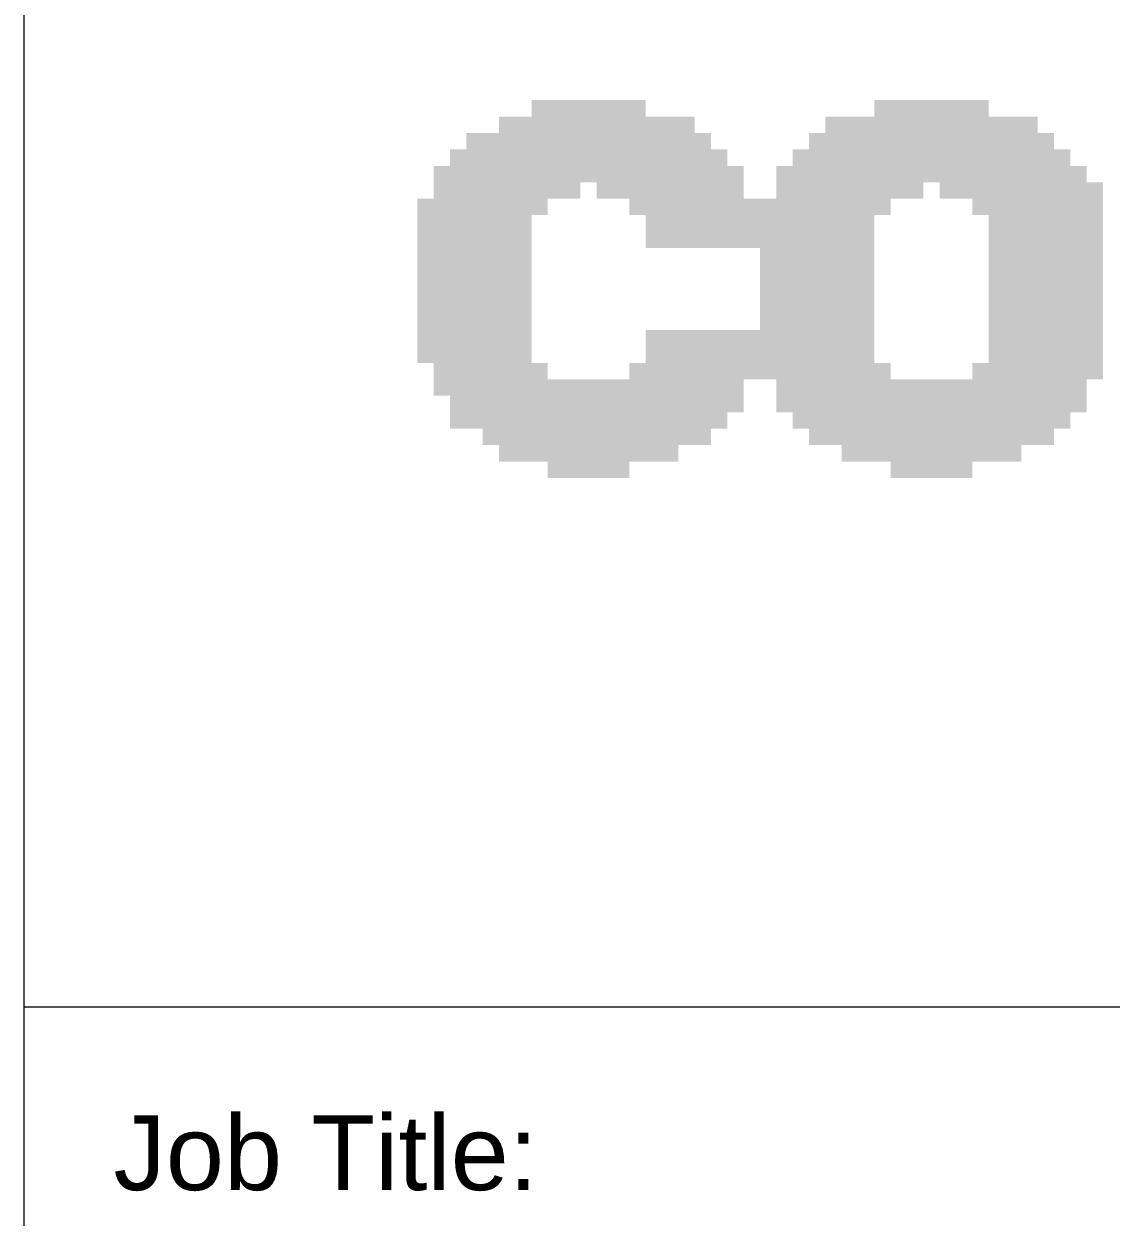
# Paper-space layout '02 Chimney' of a CAD drawing. Header units: millimetres. Extents: x 5 to 415, y 5 to 287.
# Drawn here: x 342.19 to 363.59, y 75.9 to 99.39 of the extents above; entities that cross this region are included whole.
import ezdxf

# ---------------------------------------------------------------- set-up
doc = ezdxf.new("R2010")
doc.units = ezdxf.units.MM
for name, color, linetype in [('BRANDING', 7, 'Continuous'), ('SHEET_GEOMETRY', 7, 'Continuous'), ('SHEET_TEXT', 7, 'Continuous')]:
    doc.layers.add(name, color=color, linetype=linetype)

# ---------------------------------------------------------------- blocks, each defined once
blk = doc.blocks.new('SHEET_02_CHIMNEY')
at = {"layer": 'BRANDING', "color": 254}
for points in [[(352.184, 97.563), (352.826, 97.563), (352.184, 97.886), (352.826, 97.886)], [(353.79, 97.563), (354.433, 97.563), (353.79, 97.886), (354.433, 97.886)], [(358.931, 97.563), (359.574, 97.563), (358.931, 97.886), (359.574, 97.886)], [(360.538, 97.563), (361.18, 97.563), (360.538, 97.886), (361.18, 97.886)], [(350.899, 96.916), (351.22, 96.916), (350.899, 97.24), (351.22, 97.24)], [(357.646, 96.916), (357.967, 96.916), (357.646, 97.24), (357.967, 97.24)], [(350.577, 96.593), (350.899, 96.593), (350.577, 96.916), (350.899, 96.916)], [(356.039, 96.269), (356.361, 96.269), (356.039, 96.593), (356.361, 96.593)], [(357.003, 96.269), (357.325, 96.269), (357.003, 96.593), (357.325, 96.593)], [(362.787, 96.269), (363.108, 96.269), (362.787, 96.593), (363.108, 96.593)], [(352.826, 95.946), (353.148, 95.946), (352.826, 96.269), (353.148, 96.269)], [(352.184, 95.623), (352.505, 95.623), (352.184, 95.946), (352.505, 95.946)], [(354.112, 95.623), (354.433, 95.623), (354.112, 95.946), (354.433, 95.946)], [(356.682, 95.623), (357.003, 95.623), (356.682, 95.946), (357.003, 95.946)], [(358.931, 95.623), (359.252, 95.623), (358.931, 95.946), (359.252, 95.946)], [(360.859, 95.623), (361.18, 95.623), (360.859, 95.946), (361.18, 95.946)], [(349.935, 95.299), (350.256, 95.299), (349.935, 95.623), (350.256, 95.623)], [(356.361, 95.299), (356.682, 95.299), (356.361, 95.623), (356.682, 95.623)], [(354.433, 94.976), (354.754, 94.976), (354.433, 95.299), (354.754, 95.299)], [(358.61, 94.976), (358.931, 94.976), (358.61, 95.299), (358.931, 95.299)], [(361.18, 94.976), (361.502, 94.976), (361.18, 95.299), (361.502, 95.299)], [(358.61, 94.653), (358.931, 94.653), (358.61, 94.976), (358.931, 94.976)], [(361.18, 94.653), (361.502, 94.653), (361.18, 94.976), (361.502, 94.976)], [(358.61, 94.329), (358.931, 94.329), (358.61, 94.653), (358.931, 94.653)], [(361.18, 94.329), (361.502, 94.329), (361.18, 94.653), (361.502, 94.653)], [(358.61, 94.006), (358.931, 94.006), (358.61, 94.329), (358.931, 94.329)], [(361.18, 94.006), (361.502, 94.006), (361.18, 94.329), (361.502, 94.329)], [(358.61, 93.682), (358.931, 93.682), (358.61, 94.006), (358.931, 94.006)], [(361.18, 93.682), (361.502, 93.682), (361.18, 94.006), (361.502, 94.006)], [(358.61, 93.359), (358.931, 93.359), (358.61, 93.682), (358.931, 93.682)], [(361.18, 93.359), (361.502, 93.359), (361.18, 93.682), (361.502, 93.682)], [(349.935, 93.036), (350.256, 93.036), (349.935, 93.359), (350.256, 93.359)], [(356.361, 93.036), (356.682, 93.036), (356.361, 93.359), (356.682, 93.359)], [(361.18, 93.036), (361.502, 93.036), (361.18, 93.359), (361.502, 93.359)], [(349.935, 92.712), (350.256, 92.712), (349.935, 93.036), (350.256, 93.036)], [(356.361, 92.712), (356.682, 92.712), (356.361, 93.036), (356.682, 93.036)], [(356.682, 92.389), (357.003, 92.389), (356.682, 92.712), (357.003, 92.712)], [(360.859, 92.389), (361.18, 92.389), (360.859, 92.712), (361.18, 92.712)], [(363.108, 92.389), (363.429, 92.389), (363.108, 92.712), (363.429, 92.712)], [(353.148, 92.066), (353.469, 92.066), (353.148, 92.389), (353.469, 92.389)], [(359.895, 92.066), (360.216, 92.066), (359.895, 92.389), (360.216, 92.389)], [(362.787, 91.742), (363.108, 91.742), (362.787, 92.066), (363.108, 92.066)], [(355.718, 91.419), (356.039, 91.419), (355.718, 91.742), (356.039, 91.742)], [(357.325, 91.419), (357.646, 91.419), (357.325, 91.742), (357.646, 91.742)], [(362.466, 91.419), (362.787, 91.419), (362.466, 91.742), (362.787, 91.742)], [(362.144, 91.095), (362.466, 91.095), (362.144, 91.419), (362.466, 91.419)], [(354.754, 90.772), (355.076, 90.772), (354.754, 91.095), (355.076, 91.095)], [(358.289, 90.772), (358.61, 90.772), (358.289, 91.095), (358.61, 91.095)], [(361.502, 90.772), (361.823, 90.772), (361.502, 91.095), (361.823, 91.095)], [(353.148, 90.449), (353.79, 90.449), (353.148, 90.772), (353.79, 90.772)], [(359.574, 90.449), (360.538, 90.449), (359.574, 90.772), (360.538, 90.772)]]:
    blk.add_solid(points, dxfattribs=at)
at = {"layer": 'BRANDING', "color": 253}
for points in [[(352.826, 97.563), (353.79, 97.563), (352.826, 97.886), (353.79, 97.886)], [(359.574, 97.563), (360.538, 97.563), (359.574, 97.886), (360.538, 97.886)], [(351.541, 97.24), (351.863, 97.24), (351.541, 97.563), (351.863, 97.563)], [(354.754, 97.24), (355.076, 97.24), (354.754, 97.563), (355.076, 97.563)], [(358.289, 97.24), (358.61, 97.24), (358.289, 97.563), (358.61, 97.563)], [(361.502, 97.24), (361.823, 97.24), (361.502, 97.563), (361.823, 97.563)], [(355.397, 96.916), (355.718, 96.916), (355.397, 97.24), (355.718, 97.24)], [(362.144, 96.916), (362.466, 96.916), (362.144, 97.24), (362.466, 97.24)], [(355.718, 96.593), (356.039, 96.593), (355.718, 96.916), (356.039, 96.916)], [(357.325, 96.593), (357.646, 96.593), (357.325, 96.916), (357.646, 96.916)], [(362.466, 96.593), (362.787, 96.593), (362.466, 96.916), (362.787, 96.916)], [(350.256, 95.946), (350.577, 95.946), (350.256, 96.269), (350.577, 96.269)], [(352.505, 95.946), (352.826, 95.946), (352.505, 96.269), (352.826, 96.269)], [(353.79, 95.946), (354.112, 95.946), (353.79, 96.269), (354.112, 96.269)], [(359.252, 95.946), (359.574, 95.946), (359.252, 96.269), (359.574, 96.269)], [(360.538, 95.946), (360.859, 95.946), (360.538, 96.269), (360.859, 96.269)], [(363.108, 95.623), (363.429, 95.623), (363.108, 95.946), (363.429, 95.946)], [(354.433, 95.299), (354.754, 95.299), (354.433, 95.623), (354.754, 95.623)], [(356.682, 95.299), (357.003, 95.299), (356.682, 95.623), (357.003, 95.623)], [(358.61, 95.299), (358.931, 95.299), (358.61, 95.623), (358.931, 95.623)], [(361.18, 95.299), (361.502, 95.299), (361.18, 95.623), (361.502, 95.623)], [(363.108, 95.299), (363.429, 95.299), (363.108, 95.623), (363.429, 95.623)], [(349.935, 94.976), (350.256, 94.976), (349.935, 95.299), (350.256, 95.299)], [(351.863, 94.976), (352.184, 94.976), (351.863, 95.299), (352.184, 95.299)], [(354.754, 94.976), (356.361, 94.976), (354.754, 95.299), (356.361, 95.299)], [(356.682, 94.976), (357.003, 94.976), (356.682, 95.299), (357.003, 95.299)], [(349.935, 94.653), (350.256, 94.653), (349.935, 94.976), (350.256, 94.976)], [(351.863, 94.653), (352.184, 94.653), (351.863, 94.976), (352.184, 94.976)], [(356.682, 94.653), (357.003, 94.653), (356.682, 94.976), (357.003, 94.976)], [(349.935, 94.329), (350.256, 94.329), (349.935, 94.653), (350.256, 94.653)], [(351.863, 94.329), (352.184, 94.329), (351.863, 94.653), (352.184, 94.653)], [(356.682, 94.329), (357.003, 94.329), (356.682, 94.653), (357.003, 94.653)], [(349.935, 94.006), (350.256, 94.006), (349.935, 94.329), (350.256, 94.329)], [(351.863, 94.006), (352.184, 94.006), (351.863, 94.329), (352.184, 94.329)], [(356.682, 94.006), (357.003, 94.006), (356.682, 94.329), (357.003, 94.329)], [(349.935, 93.682), (350.256, 93.682), (349.935, 94.006), (350.256, 94.006)], [(351.863, 93.682), (352.184, 93.682), (351.863, 94.006), (352.184, 94.006)], [(356.682, 93.682), (357.003, 93.682), (356.682, 94.006), (357.003, 94.006)], [(349.935, 93.359), (350.256, 93.359), (349.935, 93.682), (350.256, 93.682)], [(351.863, 93.359), (352.184, 93.359), (351.863, 93.682), (352.184, 93.682)], [(356.682, 93.359), (357.003, 93.359), (356.682, 93.682), (357.003, 93.682)], [(351.863, 93.036), (352.184, 93.036), (351.863, 93.359), (352.184, 93.359)], [(354.433, 93.036), (354.754, 93.036), (354.433, 93.359), (354.754, 93.359)], [(356.682, 93.036), (357.003, 93.036), (356.682, 93.359), (357.003, 93.359)], [(358.61, 93.036), (358.931, 93.036), (358.61, 93.359), (358.931, 93.359)], [(356.682, 92.712), (357.003, 92.712), (356.682, 93.036), (357.003, 93.036)], [(358.61, 92.712), (358.931, 92.712), (358.61, 93.036), (358.931, 93.036)], [(361.18, 92.712), (361.502, 92.712), (361.18, 93.036), (361.502, 93.036)], [(363.108, 92.712), (363.429, 92.712), (363.108, 93.036), (363.429, 93.036)], [(352.184, 92.389), (352.505, 92.389), (352.184, 92.712), (352.505, 92.712)], [(354.112, 92.389), (354.433, 92.389), (354.112, 92.712), (354.433, 92.712)], [(358.931, 92.389), (359.252, 92.389), (358.931, 92.712), (359.252, 92.712)], [(350.256, 92.066), (350.577, 92.066), (350.256, 92.389), (350.577, 92.389)], [(352.826, 92.066), (353.148, 92.066), (352.826, 92.389), (353.148, 92.389)], [(353.469, 92.066), (354.112, 92.066), (353.469, 92.389), (354.112, 92.389)], [(356.039, 92.066), (356.361, 92.066), (356.039, 92.389), (356.361, 92.389)], [(357.003, 92.066), (357.325, 92.066), (357.003, 92.389), (357.325, 92.389)], [(359.574, 92.066), (359.895, 92.066), (359.574, 92.389), (359.895, 92.389)], [(360.216, 92.066), (360.859, 92.066), (360.216, 92.389), (360.859, 92.389)], [(350.577, 91.742), (350.899, 91.742), (350.577, 92.066), (350.899, 92.066)], [(351.22, 91.095), (351.541, 91.095), (351.22, 91.419), (351.541, 91.419)], [(355.076, 91.095), (355.397, 91.095), (355.076, 91.419), (355.397, 91.419)], [(357.967, 91.095), (358.289, 91.095), (357.967, 91.419), (358.289, 91.419)], [(351.863, 90.772), (352.184, 90.772), (351.863, 91.095), (352.184, 91.095)], [(354.433, 90.772), (354.754, 90.772), (354.433, 91.095), (354.754, 91.095)], [(358.61, 90.772), (358.931, 90.772), (358.61, 91.095), (358.931, 91.095)], [(361.18, 90.772), (361.502, 90.772), (361.18, 91.095), (361.502, 91.095)]]:
    blk.add_solid(points, dxfattribs=at)
at = {"layer": 'BRANDING', "color": 185}
for points in [[(351.863, 97.24), (352.184, 97.24), (351.863, 97.563), (352.184, 97.563)], [(354.433, 97.24), (354.754, 97.24), (354.433, 97.563), (354.754, 97.563)], [(358.61, 97.24), (358.931, 97.24), (358.61, 97.563), (358.931, 97.563)], [(361.18, 97.24), (361.502, 97.24), (361.18, 97.563), (361.502, 97.563)], [(351.22, 96.916), (351.541, 96.916), (351.22, 97.24), (351.541, 97.24)], [(355.076, 96.916), (355.397, 96.916), (355.076, 97.24), (355.397, 97.24)], [(357.967, 96.916), (358.289, 96.916), (357.967, 97.24), (358.289, 97.24)], [(361.823, 96.916), (362.144, 96.916), (361.823, 97.24), (362.144, 97.24)], [(350.899, 96.593), (351.22, 96.593), (350.899, 96.916), (351.22, 96.916)], [(350.577, 96.269), (350.899, 96.269), (350.577, 96.593), (350.899, 96.593)], [(353.148, 96.269), (353.79, 96.269), (353.148, 96.593), (353.79, 96.593)], [(359.895, 96.269), (360.216, 96.269), (359.895, 96.593), (360.216, 96.593)], [(354.112, 95.946), (354.433, 95.946), (354.112, 96.269), (354.433, 96.269)], [(356.039, 95.946), (356.361, 95.946), (356.039, 96.269), (356.361, 96.269)], [(357.003, 95.946), (357.325, 95.946), (357.003, 96.269), (357.325, 96.269)], [(358.931, 95.946), (359.252, 95.946), (358.931, 96.269), (359.252, 96.269)], [(360.859, 95.946), (361.18, 95.946), (360.859, 96.269), (361.18, 96.269)], [(362.787, 95.946), (363.108, 95.946), (362.787, 96.269), (363.108, 96.269)], [(350.256, 95.623), (350.577, 95.623), (350.256, 95.946), (350.577, 95.946)], [(358.61, 95.623), (358.931, 95.623), (358.61, 95.946), (358.931, 95.946)], [(361.18, 95.623), (361.502, 95.623), (361.18, 95.946), (361.502, 95.946)], [(351.863, 95.299), (352.184, 95.299), (351.863, 95.623), (352.184, 95.623)], [(363.108, 94.976), (363.429, 94.976), (363.108, 95.299), (363.429, 95.299)], [(363.108, 94.653), (363.429, 94.653), (363.108, 94.976), (363.429, 94.976)], [(363.108, 94.329), (363.429, 94.329), (363.108, 94.653), (363.429, 94.653)], [(363.108, 94.006), (363.429, 94.006), (363.108, 94.329), (363.429, 94.329)], [(363.108, 93.682), (363.429, 93.682), (363.108, 94.006), (363.429, 94.006)], [(363.108, 93.359), (363.429, 93.359), (363.108, 93.682), (363.429, 93.682)], [(354.754, 93.036), (356.361, 93.036), (354.754, 93.359), (356.361, 93.359)], [(363.108, 93.036), (363.429, 93.036), (363.108, 93.359), (363.429, 93.359)], [(351.863, 92.712), (352.184, 92.712), (351.863, 93.036), (352.184, 93.036)], [(354.433, 92.712), (354.754, 92.712), (354.433, 93.036), (354.754, 93.036)], [(350.256, 92.389), (350.577, 92.389), (350.256, 92.712), (350.577, 92.712)], [(356.039, 92.389), (356.361, 92.389), (356.039, 92.712), (356.361, 92.712)], [(352.505, 92.066), (352.826, 92.066), (352.505, 92.389), (352.826, 92.389)], [(359.252, 92.066), (359.574, 92.066), (359.252, 92.389), (359.574, 92.389)], [(362.787, 92.066), (363.108, 92.066), (362.787, 92.389), (363.108, 92.389)], [(355.718, 91.742), (356.039, 91.742), (355.718, 92.066), (356.039, 92.066)], [(357.325, 91.742), (357.646, 91.742), (357.325, 92.066), (357.646, 92.066)], [(350.899, 91.419), (351.22, 91.419), (350.899, 91.742), (351.22, 91.742)], [(355.397, 91.419), (355.718, 91.419), (355.397, 91.742), (355.718, 91.742)], [(357.646, 91.419), (357.967, 91.419), (357.646, 91.742), (357.967, 91.742)], [(362.144, 91.419), (362.466, 91.419), (362.144, 91.742), (362.466, 91.742)], [(361.823, 91.095), (362.144, 91.095), (361.823, 91.419), (362.144, 91.419)], [(352.184, 90.772), (352.826, 90.772), (352.184, 91.095), (352.826, 91.095)], [(353.79, 90.772), (354.433, 90.772), (353.79, 91.095), (354.433, 91.095)], [(358.931, 90.772), (359.574, 90.772), (358.931, 91.095), (359.574, 91.095)], [(360.538, 90.772), (361.18, 90.772), (360.538, 91.095), (361.18, 91.095)]]:
    blk.add_solid(points, dxfattribs=at)
at = {"layer": 'BRANDING', "color": 146}
for points in [[(352.184, 97.24), (352.505, 97.24), (352.184, 97.563), (352.505, 97.563)], [(352.505, 97.24), (352.826, 97.24), (352.505, 97.563), (352.826, 97.563)], [(354.112, 97.24), (354.433, 97.24), (354.112, 97.563), (354.433, 97.563)], [(358.931, 97.24), (359.252, 97.24), (358.931, 97.563), (359.252, 97.563)], [(359.252, 97.24), (359.574, 97.24), (359.252, 97.563), (359.574, 97.563)], [(360.538, 97.24), (360.859, 97.24), (360.538, 97.563), (360.859, 97.563)], [(360.859, 97.24), (361.18, 97.24), (360.859, 97.563), (361.18, 97.563)], [(351.541, 96.916), (351.863, 96.916), (351.541, 97.24), (351.863, 97.24)], [(352.505, 96.916), (353.148, 96.916), (352.505, 97.24), (353.148, 97.24)], [(353.148, 96.916), (354.112, 96.916), (353.148, 97.24), (354.112, 97.24)], [(354.112, 96.916), (354.433, 96.916), (354.112, 97.24), (354.433, 97.24)], [(358.931, 96.916), (359.252, 96.916), (358.931, 97.24), (359.252, 97.24)], [(359.252, 96.916), (359.574, 96.916), (359.252, 97.24), (359.574, 97.24)], [(359.574, 96.916), (360.538, 96.916), (359.574, 97.24), (360.538, 97.24)], [(360.538, 96.916), (360.859, 96.916), (360.538, 97.24), (360.859, 97.24)], [(360.859, 96.916), (361.18, 96.916), (360.859, 97.24), (361.18, 97.24)], [(351.541, 96.593), (352.826, 96.593), (351.541, 96.916), (352.826, 96.916)], [(353.79, 96.593), (354.112, 96.593), (353.79, 96.916), (354.112, 96.916)], [(354.112, 96.593), (355.076, 96.593), (354.112, 96.916), (355.076, 96.916)], [(355.397, 96.593), (355.718, 96.593), (355.397, 96.916), (355.718, 96.916)], [(357.646, 96.593), (357.967, 96.593), (357.646, 96.916), (357.967, 96.916)], [(358.289, 96.593), (359.252, 96.593), (358.289, 96.916), (359.252, 96.916)], [(359.252, 96.593), (359.574, 96.593), (359.252, 96.916), (359.574, 96.916)], [(360.538, 96.593), (360.859, 96.593), (360.538, 96.916), (360.859, 96.916)], [(360.859, 96.593), (361.823, 96.593), (360.859, 96.916), (361.823, 96.916)], [(362.144, 96.593), (362.466, 96.593), (362.144, 96.916), (362.466, 96.916)], [(351.22, 96.269), (352.184, 96.269), (351.22, 96.593), (352.184, 96.593)], [(352.826, 96.269), (353.148, 96.269), (352.826, 96.593), (353.148, 96.593)], [(353.79, 96.269), (354.112, 96.269), (353.79, 96.593), (354.112, 96.593)], [(354.433, 96.269), (354.754, 96.269), (354.433, 96.593), (354.754, 96.593)], [(354.754, 96.269), (355.076, 96.269), (354.754, 96.593), (355.076, 96.593)], [(355.076, 96.269), (355.397, 96.269), (355.076, 96.593), (355.397, 96.593)], [(355.718, 96.269), (356.039, 96.269), (355.718, 96.593), (356.039, 96.593)], [(357.325, 96.269), (357.646, 96.269), (357.325, 96.593), (357.646, 96.593)], [(357.967, 96.269), (358.931, 96.269), (357.967, 96.593), (358.931, 96.593)], [(359.252, 96.269), (359.574, 96.269), (359.252, 96.593), (359.574, 96.593)], [(359.574, 96.269), (359.895, 96.269), (359.574, 96.593), (359.895, 96.593)], [(360.216, 96.269), (360.859, 96.269), (360.216, 96.593), (360.859, 96.593)], [(361.18, 96.269), (362.144, 96.269), (361.18, 96.593), (362.144, 96.593)], [(362.466, 96.269), (362.787, 96.269), (362.466, 96.593), (362.787, 96.593)], [(350.899, 95.946), (351.863, 95.946), (350.899, 96.269), (351.863, 96.269)], [(352.184, 95.946), (352.505, 95.946), (352.184, 96.269), (352.505, 96.269)], [(354.754, 95.946), (355.076, 95.946), (354.754, 96.269), (355.076, 96.269)], [(355.076, 95.946), (355.718, 95.946), (355.076, 96.269), (355.718, 96.269)], [(357.646, 95.946), (357.967, 95.946), (357.646, 96.269), (357.967, 96.269)], [(357.967, 95.946), (358.289, 95.946), (357.967, 96.269), (358.289, 96.269)], [(358.289, 95.946), (358.61, 95.946), (358.289, 96.269), (358.61, 96.269)], [(361.502, 95.946), (362.466, 95.946), (361.502, 96.269), (362.466, 96.269)], [(350.899, 95.623), (351.22, 95.623), (350.899, 95.946), (351.22, 95.946)], [(351.22, 95.623), (351.541, 95.623), (351.22, 95.946), (351.541, 95.946)], [(351.541, 95.623), (351.863, 95.623), (351.541, 95.946), (351.863, 95.946)], [(351.863, 95.623), (352.184, 95.623), (351.863, 95.946), (352.184, 95.946)], [(354.433, 95.623), (354.754, 95.623), (354.433, 95.946), (354.754, 95.946)], [(355.076, 95.623), (355.718, 95.623), (355.076, 95.946), (355.718, 95.946)], [(356.039, 95.623), (356.361, 95.623), (356.039, 95.946), (356.361, 95.946)], [(357.003, 95.623), (357.325, 95.623), (357.003, 95.946), (357.325, 95.946)], [(357.325, 95.623), (358.289, 95.623), (357.325, 95.946), (358.289, 95.946)], [(361.823, 95.623), (362.466, 95.623), (361.823, 95.946), (362.466, 95.946)], [(362.466, 95.623), (362.787, 95.623), (362.466, 95.946), (362.787, 95.946)], [(362.787, 95.623), (363.108, 95.623), (362.787, 95.946), (363.108, 95.946)], [(350.256, 95.299), (350.577, 95.299), (350.256, 95.623), (350.577, 95.623)], [(350.899, 95.299), (351.22, 95.299), (350.899, 95.623), (351.22, 95.623)], [(351.22, 95.299), (351.541, 95.299), (351.22, 95.623), (351.541, 95.623)], [(356.039, 95.299), (356.361, 95.299), (356.039, 95.623), (356.361, 95.623)], [(357.325, 95.299), (358.289, 95.299), (357.325, 95.623), (358.289, 95.623)], [(361.823, 95.299), (362.144, 95.299), (361.823, 95.623), (362.144, 95.623)], [(362.144, 95.299), (362.787, 95.299), (362.144, 95.623), (362.787, 95.623)], [(350.256, 94.976), (350.577, 94.976), (350.256, 95.299), (350.577, 95.299)], [(350.577, 94.976), (351.541, 94.976), (350.577, 95.299), (351.541, 95.299)], [(357.325, 94.976), (357.967, 94.976), (357.325, 95.299), (357.967, 95.299)], [(358.289, 94.976), (358.61, 94.976), (358.289, 95.299), (358.61, 95.299)], [(361.502, 94.976), (361.823, 94.976), (361.502, 95.299), (361.823, 95.299)], [(361.823, 94.976), (362.144, 94.976), (361.823, 95.299), (362.144, 95.299)], [(362.144, 94.976), (362.787, 94.976), (362.144, 95.299), (362.787, 95.299)], [(350.256, 94.653), (351.541, 94.653), (350.256, 94.976), (351.541, 94.976)], [(357.325, 94.653), (357.646, 94.653), (357.325, 94.976), (357.646, 94.976)], [(357.646, 94.653), (358.289, 94.653), (357.646, 94.976), (358.289, 94.976)], [(358.289, 94.653), (358.61, 94.653), (358.289, 94.976), (358.61, 94.976)], [(361.502, 94.653), (361.823, 94.653), (361.502, 94.976), (361.823, 94.976)], [(361.823, 94.653), (362.144, 94.653), (361.823, 94.976), (362.144, 94.976)], [(362.144, 94.653), (362.787, 94.653), (362.144, 94.976), (362.787, 94.976)], [(350.256, 94.329), (351.541, 94.329), (350.256, 94.653), (351.541, 94.653)], [(357.325, 94.329), (357.967, 94.329), (357.325, 94.653), (357.967, 94.653)], [(358.289, 94.329), (358.61, 94.329), (358.289, 94.653), (358.61, 94.653)], [(361.502, 94.329), (361.823, 94.329), (361.502, 94.653), (361.823, 94.653)], [(361.823, 94.329), (362.144, 94.329), (361.823, 94.653), (362.144, 94.653)], [(362.144, 94.329), (362.787, 94.329), (362.144, 94.653), (362.787, 94.653)], [(350.256, 94.006), (351.541, 94.006), (350.256, 94.329), (351.541, 94.329)], [(357.325, 94.006), (357.967, 94.006), (357.325, 94.329), (357.967, 94.329)], [(357.967, 94.006), (358.289, 94.006), (357.967, 94.329), (358.289, 94.329)], [(358.289, 94.006), (358.61, 94.006), (358.289, 94.329), (358.61, 94.329)], [(361.502, 94.006), (361.823, 94.006), (361.502, 94.329), (361.823, 94.329)], [(361.823, 94.006), (362.144, 94.006), (361.823, 94.329), (362.144, 94.329)], [(362.144, 94.006), (362.787, 94.006), (362.144, 94.329), (362.787, 94.329)], [(350.256, 93.682), (350.899, 93.682), (350.256, 94.006), (350.899, 94.006)], [(350.899, 93.682), (351.22, 93.682), (350.899, 94.006), (351.22, 94.006)], [(351.22, 93.682), (351.541, 93.682), (351.22, 94.006), (351.541, 94.006)], [(357.325, 93.682), (357.967, 93.682), (357.325, 94.006), (357.967, 94.006)], [(357.967, 93.682), (358.289, 93.682), (357.967, 94.006), (358.289, 94.006)], [(358.289, 93.682), (358.61, 93.682), (358.289, 94.006), (358.61, 94.006)], [(361.502, 93.682), (361.823, 93.682), (361.502, 94.006), (361.823, 94.006)], [(361.823, 93.682), (362.144, 93.682), (361.823, 94.006), (362.144, 94.006)], [(362.144, 93.682), (362.787, 93.682), (362.144, 94.006), (362.787, 94.006)], [(350.256, 93.359), (350.577, 93.359), (350.256, 93.682), (350.577, 93.682)], [(350.577, 93.359), (350.899, 93.359), (350.577, 93.682), (350.899, 93.682)], [(350.899, 93.359), (351.541, 93.359), (350.899, 93.682), (351.541, 93.682)], [(357.325, 93.359), (357.967, 93.359), (357.325, 93.682), (357.967, 93.682)], [(357.967, 93.359), (358.289, 93.359), (357.967, 93.682), (358.289, 93.682)], [(358.289, 93.359), (358.61, 93.359), (358.289, 93.682), (358.61, 93.682)], [(361.502, 93.359), (361.823, 93.359), (361.502, 93.682), (361.823, 93.682)], [(361.823, 93.359), (362.787, 93.359), (361.823, 93.682), (362.787, 93.682)], [(350.256, 93.036), (350.577, 93.036), (350.256, 93.359), (350.577, 93.359)], [(350.577, 93.036), (350.899, 93.036), (350.577, 93.359), (350.899, 93.359)], [(350.899, 93.036), (351.541, 93.036), (350.899, 93.359), (351.541, 93.359)], [(357.325, 93.036), (357.967, 93.036), (357.325, 93.359), (357.967, 93.359)], [(357.967, 93.036), (358.289, 93.036), (357.967, 93.359), (358.289, 93.359)], [(358.289, 93.036), (358.61, 93.036), (358.289, 93.359), (358.61, 93.359)], [(361.502, 93.036), (361.823, 93.036), (361.502, 93.359), (361.823, 93.359)], [(361.823, 93.036), (362.466, 93.036), (361.823, 93.359), (362.466, 93.359)], [(362.466, 93.036), (362.787, 93.036), (362.466, 93.359), (362.787, 93.359)], [(350.256, 92.712), (350.577, 92.712), (350.256, 93.036), (350.577, 93.036)], [(350.899, 92.712), (351.541, 92.712), (350.899, 93.036), (351.541, 93.036)], [(356.039, 92.712), (356.361, 92.712), (356.039, 93.036), (356.361, 93.036)], [(357.003, 92.712), (357.967, 92.712), (357.003, 93.036), (357.967, 93.036)], [(357.967, 92.712), (358.289, 92.712), (357.967, 93.036), (358.289, 93.036)], [(361.823, 92.712), (362.466, 92.712), (361.823, 93.036), (362.466, 93.036)], [(362.466, 92.712), (362.787, 92.712), (362.466, 93.036), (362.787, 93.036)], [(350.899, 92.389), (352.184, 92.389), (350.899, 92.712), (352.184, 92.712)], [(354.433, 92.389), (354.754, 92.389), (354.433, 92.712), (354.754, 92.712)], [(354.754, 92.389), (355.076, 92.389), (354.754, 92.712), (355.076, 92.712)], [(355.076, 92.389), (355.718, 92.389), (355.076, 92.712), (355.718, 92.712)], [(357.003, 92.389), (357.325, 92.389), (357.003, 92.712), (357.325, 92.712)], [(357.646, 92.389), (358.61, 92.389), (357.646, 92.712), (358.61, 92.712)], [(358.61, 92.389), (358.931, 92.389), (358.61, 92.712), (358.931, 92.712)], [(361.18, 92.389), (361.502, 92.389), (361.18, 92.712), (361.502, 92.712)], [(361.502, 92.389), (361.823, 92.389), (361.502, 92.712), (361.823, 92.712)], [(361.823, 92.389), (362.466, 92.389), (361.823, 92.712), (362.466, 92.712)], [(362.466, 92.389), (362.787, 92.389), (362.466, 92.712), (362.787, 92.712)], [(362.787, 92.389), (363.108, 92.389), (362.787, 92.712), (363.108, 92.712)], [(350.577, 92.066), (350.899, 92.066), (350.577, 92.389), (350.899, 92.389)], [(350.899, 92.066), (351.22, 92.066), (350.899, 92.389), (351.22, 92.389)], [(351.22, 92.066), (351.863, 92.066), (351.22, 92.389), (351.863, 92.389)], [(351.863, 92.066), (352.505, 92.066), (351.863, 92.389), (352.505, 92.389)], [(354.112, 92.066), (354.433, 92.066), (354.112, 92.389), (354.433, 92.389)], [(354.754, 92.066), (355.718, 92.066), (354.754, 92.389), (355.718, 92.389)], [(357.646, 92.066), (357.967, 92.066), (357.646, 92.389), (357.967, 92.389)], [(357.967, 92.066), (358.61, 92.066), (357.967, 92.389), (358.61, 92.389)], [(358.931, 92.066), (359.252, 92.066), (358.931, 92.389), (359.252, 92.389)], [(360.859, 92.066), (361.18, 92.066), (360.859, 92.389), (361.18, 92.389)], [(361.502, 92.066), (361.823, 92.066), (361.502, 92.389), (361.823, 92.389)], [(361.823, 92.066), (362.466, 92.066), (361.823, 92.389), (362.466, 92.389)], [(351.22, 91.742), (351.863, 91.742), (351.22, 92.066), (351.863, 92.066)], [(351.863, 91.742), (352.184, 91.742), (351.863, 92.066), (352.184, 92.066)], [(352.184, 91.742), (352.505, 91.742), (352.184, 92.066), (352.505, 92.066)], [(354.433, 91.742), (355.397, 91.742), (354.433, 92.066), (355.397, 92.066)], [(357.967, 91.742), (358.931, 91.742), (357.967, 92.066), (358.931, 92.066)], [(359.895, 91.742), (360.216, 91.742), (359.895, 92.066), (360.216, 92.066)], [(361.18, 91.742), (361.823, 91.742), (361.18, 92.066), (361.823, 92.066)], [(361.823, 91.742), (362.144, 91.742), (361.823, 92.066), (362.144, 92.066)], [(362.466, 91.742), (362.787, 91.742), (362.466, 92.066), (362.787, 92.066)], [(351.863, 91.419), (354.754, 91.419), (351.863, 91.742), (354.754, 91.742)], [(358.61, 91.419), (361.502, 91.419), (358.61, 91.742), (361.502, 91.742)], [(351.541, 91.095), (351.863, 91.095), (351.541, 91.419), (351.863, 91.419)], [(354.754, 91.095), (355.076, 91.095), (354.754, 91.419), (355.076, 91.419)], [(358.289, 91.095), (358.61, 91.095), (358.289, 91.419), (358.61, 91.419)], [(361.502, 91.095), (361.823, 91.095), (361.502, 91.419), (361.823, 91.419)], [(352.826, 90.772), (353.79, 90.772), (352.826, 91.095), (353.79, 91.095)], [(359.574, 90.772), (360.538, 90.772), (359.574, 91.095), (360.538, 91.095)]]:
    blk.add_solid(points, dxfattribs=at)
at = {"layer": 'BRANDING', "color": 156}
for points in [[(352.826, 97.24), (354.112, 97.24), (352.826, 97.563), (354.112, 97.563)], [(359.574, 97.24), (360.538, 97.24), (359.574, 97.563), (360.538, 97.563)], [(351.863, 96.916), (352.184, 96.916), (351.863, 97.24), (352.184, 97.24)], [(352.184, 96.916), (352.505, 96.916), (352.184, 97.24), (352.505, 97.24)], [(354.433, 96.916), (354.754, 96.916), (354.433, 97.24), (354.754, 97.24)], [(354.754, 96.916), (355.076, 96.916), (354.754, 97.24), (355.076, 97.24)], [(358.289, 96.916), (358.931, 96.916), (358.289, 97.24), (358.931, 97.24)], [(361.18, 96.916), (361.823, 96.916), (361.18, 97.24), (361.823, 97.24)], [(351.22, 96.593), (351.541, 96.593), (351.22, 96.916), (351.541, 96.916)], [(352.826, 96.593), (353.79, 96.593), (352.826, 96.916), (353.79, 96.916)], [(355.076, 96.593), (355.397, 96.593), (355.076, 96.916), (355.397, 96.916)], [(357.967, 96.593), (358.289, 96.593), (357.967, 96.916), (358.289, 96.916)], [(359.574, 96.593), (360.538, 96.593), (359.574, 96.916), (360.538, 96.916)], [(361.823, 96.593), (362.144, 96.593), (361.823, 96.916), (362.144, 96.916)], [(350.899, 96.269), (351.22, 96.269), (350.899, 96.593), (351.22, 96.593)], [(352.184, 96.269), (352.826, 96.269), (352.184, 96.593), (352.826, 96.593)], [(354.112, 96.269), (354.433, 96.269), (354.112, 96.593), (354.433, 96.593)], [(355.397, 96.269), (355.718, 96.269), (355.397, 96.593), (355.718, 96.593)], [(357.646, 96.269), (357.967, 96.269), (357.646, 96.593), (357.967, 96.593)], [(358.931, 96.269), (359.252, 96.269), (358.931, 96.593), (359.252, 96.593)], [(360.859, 96.269), (361.18, 96.269), (360.859, 96.593), (361.18, 96.593)], [(362.144, 96.269), (362.466, 96.269), (362.144, 96.593), (362.466, 96.593)], [(350.577, 95.946), (350.899, 95.946), (350.577, 96.269), (350.899, 96.269)], [(351.863, 95.946), (352.184, 95.946), (351.863, 96.269), (352.184, 96.269)], [(354.433, 95.946), (354.754, 95.946), (354.433, 96.269), (354.754, 96.269)], [(355.718, 95.946), (356.039, 95.946), (355.718, 96.269), (356.039, 96.269)], [(357.325, 95.946), (357.646, 95.946), (357.325, 96.269), (357.646, 96.269)], [(358.61, 95.946), (358.931, 95.946), (358.61, 96.269), (358.931, 96.269)], [(361.18, 95.946), (361.502, 95.946), (361.18, 96.269), (361.502, 96.269)], [(362.466, 95.946), (362.787, 95.946), (362.466, 96.269), (362.787, 96.269)], [(350.577, 95.623), (350.899, 95.623), (350.577, 95.946), (350.899, 95.946)], [(354.754, 95.623), (355.076, 95.623), (354.754, 95.946), (355.076, 95.946)], [(355.718, 95.623), (356.039, 95.623), (355.718, 95.946), (356.039, 95.946)], [(358.289, 95.623), (358.61, 95.623), (358.289, 95.946), (358.61, 95.946)], [(361.502, 95.623), (361.823, 95.623), (361.502, 95.946), (361.823, 95.946)], [(350.577, 95.299), (350.899, 95.299), (350.577, 95.623), (350.899, 95.623)], [(351.541, 95.299), (351.863, 95.299), (351.541, 95.623), (351.863, 95.623)], [(354.754, 95.299), (356.039, 95.299), (354.754, 95.623), (356.039, 95.623)], [(357.003, 95.299), (357.325, 95.299), (357.003, 95.623), (357.325, 95.623)], [(358.289, 95.299), (358.61, 95.299), (358.289, 95.623), (358.61, 95.623)], [(361.502, 95.299), (361.823, 95.299), (361.502, 95.623), (361.823, 95.623)], [(362.787, 95.299), (363.108, 95.299), (362.787, 95.623), (363.108, 95.623)], [(351.541, 94.976), (351.863, 94.976), (351.541, 95.299), (351.863, 95.299)], [(357.003, 94.976), (357.325, 94.976), (357.003, 95.299), (357.325, 95.299)], [(357.967, 94.976), (358.289, 94.976), (357.967, 95.299), (358.289, 95.299)], [(362.787, 94.976), (363.108, 94.976), (362.787, 95.299), (363.108, 95.299)], [(351.541, 94.653), (351.863, 94.653), (351.541, 94.976), (351.863, 94.976)], [(357.003, 94.653), (357.325, 94.653), (357.003, 94.976), (357.325, 94.976)], [(362.787, 94.653), (363.108, 94.653), (362.787, 94.976), (363.108, 94.976)], [(351.541, 94.329), (351.863, 94.329), (351.541, 94.653), (351.863, 94.653)], [(357.003, 94.329), (357.325, 94.329), (357.003, 94.653), (357.325, 94.653)], [(357.967, 94.329), (358.289, 94.329), (357.967, 94.653), (358.289, 94.653)], [(362.787, 94.329), (363.108, 94.329), (362.787, 94.653), (363.108, 94.653)], [(351.541, 94.006), (351.863, 94.006), (351.541, 94.329), (351.863, 94.329)], [(357.003, 94.006), (357.325, 94.006), (357.003, 94.329), (357.325, 94.329)], [(362.787, 94.006), (363.108, 94.006), (362.787, 94.329), (363.108, 94.329)], [(351.541, 93.682), (351.863, 93.682), (351.541, 94.006), (351.863, 94.006)], [(357.003, 93.682), (357.325, 93.682), (357.003, 94.006), (357.325, 94.006)], [(362.787, 93.682), (363.108, 93.682), (362.787, 94.006), (363.108, 94.006)], [(351.541, 93.359), (351.863, 93.359), (351.541, 93.682), (351.863, 93.682)], [(357.003, 93.359), (357.325, 93.359), (357.003, 93.682), (357.325, 93.682)], [(362.787, 93.359), (363.108, 93.359), (362.787, 93.682), (363.108, 93.682)], [(351.541, 93.036), (351.863, 93.036), (351.541, 93.359), (351.863, 93.359)], [(357.003, 93.036), (357.325, 93.036), (357.003, 93.359), (357.325, 93.359)], [(362.787, 93.036), (363.108, 93.036), (362.787, 93.359), (363.108, 93.359)], [(350.577, 92.712), (350.899, 92.712), (350.577, 93.036), (350.899, 93.036)], [(351.541, 92.712), (351.863, 92.712), (351.541, 93.036), (351.863, 93.036)], [(354.754, 92.712), (355.076, 92.712), (354.754, 93.036), (355.076, 93.036)], [(355.076, 92.712), (355.718, 92.712), (355.076, 93.036), (355.718, 93.036)], [(355.718, 92.712), (356.039, 92.712), (355.718, 93.036), (356.039, 93.036)], [(358.289, 92.712), (358.61, 92.712), (358.289, 93.036), (358.61, 93.036)], [(361.502, 92.712), (361.823, 92.712), (361.502, 93.036), (361.823, 93.036)], [(362.787, 92.712), (363.108, 92.712), (362.787, 93.036), (363.108, 93.036)], [(350.577, 92.389), (350.899, 92.389), (350.577, 92.712), (350.899, 92.712)], [(355.718, 92.389), (356.039, 92.389), (355.718, 92.712), (356.039, 92.712)], [(357.325, 92.389), (357.646, 92.389), (357.325, 92.712), (357.646, 92.712)], [(354.433, 92.066), (354.754, 92.066), (354.433, 92.389), (354.754, 92.389)], [(355.718, 92.066), (356.039, 92.066), (355.718, 92.389), (356.039, 92.389)], [(357.325, 92.066), (357.646, 92.066), (357.325, 92.389), (357.646, 92.389)], [(358.61, 92.066), (358.931, 92.066), (358.61, 92.389), (358.931, 92.389)], [(361.18, 92.066), (361.502, 92.066), (361.18, 92.389), (361.502, 92.389)], [(362.466, 92.066), (362.787, 92.066), (362.466, 92.389), (362.787, 92.389)], [(350.899, 91.742), (351.22, 91.742), (350.899, 92.066), (351.22, 92.066)], [(352.505, 91.742), (353.148, 91.742), (352.505, 92.066), (353.148, 92.066)], [(353.148, 91.742), (353.469, 91.742), (353.148, 92.066), (353.469, 92.066)], [(353.469, 91.742), (354.112, 91.742), (353.469, 92.066), (354.112, 92.066)], [(354.112, 91.742), (354.433, 91.742), (354.112, 92.066), (354.433, 92.066)], [(355.397, 91.742), (355.718, 91.742), (355.397, 92.066), (355.718, 92.066)], [(357.646, 91.742), (357.967, 91.742), (357.646, 92.066), (357.967, 92.066)], [(358.931, 91.742), (359.252, 91.742), (358.931, 92.066), (359.252, 92.066)], [(359.252, 91.742), (359.895, 91.742), (359.252, 92.066), (359.895, 92.066)], [(360.216, 91.742), (360.859, 91.742), (360.216, 92.066), (360.859, 92.066)], [(360.859, 91.742), (361.18, 91.742), (360.859, 92.066), (361.18, 92.066)], [(362.144, 91.742), (362.466, 91.742), (362.144, 92.066), (362.466, 92.066)], [(351.22, 91.419), (351.541, 91.419), (351.22, 91.742), (351.541, 91.742)], [(351.541, 91.419), (351.863, 91.419), (351.541, 91.742), (351.863, 91.742)], [(354.754, 91.419), (355.076, 91.419), (354.754, 91.742), (355.076, 91.742)], [(355.076, 91.419), (355.397, 91.419), (355.076, 91.742), (355.397, 91.742)], [(357.967, 91.419), (358.289, 91.419), (357.967, 91.742), (358.289, 91.742)], [(358.289, 91.419), (358.61, 91.419), (358.289, 91.742), (358.61, 91.742)], [(361.502, 91.419), (361.823, 91.419), (361.502, 91.742), (361.823, 91.742)], [(361.823, 91.419), (362.144, 91.419), (361.823, 91.742), (362.144, 91.742)], [(351.863, 91.095), (352.826, 91.095), (351.863, 91.419), (352.826, 91.419)], [(352.826, 91.095), (353.79, 91.095), (352.826, 91.419), (353.79, 91.419)], [(353.79, 91.095), (354.754, 91.095), (353.79, 91.419), (354.754, 91.419)], [(358.61, 91.095), (359.574, 91.095), (358.61, 91.419), (359.574, 91.419)], [(359.574, 91.095), (360.859, 91.095), (359.574, 91.419), (360.859, 91.419)], [(360.859, 91.095), (361.502, 91.095), (360.859, 91.419), (361.502, 91.419)]]:
    blk.add_solid(points, dxfattribs=at)
at = {"layer": 'BRANDING', "color": 255}
for points in [[(355.076, 97.24), (355.397, 97.24), (355.076, 97.563), (355.397, 97.563)], [(357.967, 97.24), (358.289, 97.24), (357.967, 97.563), (358.289, 97.563)], [(361.823, 97.24), (362.144, 97.24), (361.823, 97.563), (362.144, 97.563)], [(350.256, 96.269), (350.577, 96.269), (350.256, 96.593), (350.577, 96.593)], [(353.469, 95.946), (353.79, 95.946), (353.469, 96.269), (353.79, 96.269)], [(359.574, 95.946), (359.895, 95.946), (359.574, 96.269), (359.895, 96.269)], [(360.216, 95.946), (360.538, 95.946), (360.216, 96.269), (360.538, 96.269)], [(363.108, 95.946), (363.429, 95.946), (363.108, 96.269), (363.429, 96.269)], [(349.935, 95.623), (350.256, 95.623), (349.935, 95.946), (350.256, 95.946)], [(356.361, 95.623), (356.682, 95.623), (356.361, 95.946), (356.682, 95.946)], [(356.361, 94.976), (356.682, 94.976), (356.361, 95.299), (356.682, 95.299)], [(356.361, 92.389), (356.682, 92.389), (356.361, 92.712), (356.682, 92.712)], [(356.039, 91.742), (356.361, 91.742), (356.039, 92.066), (356.361, 92.066)], [(357.003, 91.742), (357.325, 91.742), (357.003, 92.066), (357.325, 92.066)], [(350.577, 91.419), (350.899, 91.419), (350.577, 91.742), (350.899, 91.742)], [(355.397, 91.095), (355.718, 91.095), (355.397, 91.419), (355.718, 91.419)], [(357.646, 91.095), (357.967, 91.095), (357.646, 91.419), (357.967, 91.419)], [(351.541, 90.772), (351.863, 90.772), (351.541, 91.095), (351.863, 91.095)], [(352.505, 90.449), (353.148, 90.449), (352.505, 90.772), (353.148, 90.772)], [(353.79, 90.449), (354.112, 90.449), (353.79, 90.772), (354.112, 90.772)], [(359.252, 90.449), (359.574, 90.449), (359.252, 90.772), (359.574, 90.772)], [(360.538, 90.449), (360.859, 90.449), (360.538, 90.772), (360.859, 90.772)]]:
    blk.add_solid(points, dxfattribs=at)
at = {"layer": 'SHEET_GEOMETRY', "lineweight": 15}
for p, q in [((342.194, 287.475), (342.194, 4.9)), ((342.194, 80.042), (414.514, 80.042))]:
    blk.add_line(p, q, dxfattribs=at)
at = {"layer": 'SHEET_TEXT', "width": 1.044923}
blk.add_text('Job Title:', height=1.4732, dxfattribs=at).set_placement((343.958, 76.431))

psp = doc.layouts.new('02 Chimney')

# ---------------------------------------------------------------- block references
psp.add_blockref('SHEET_02_CHIMNEY', (0, 0))

doc.saveas('drawing.dxf')
